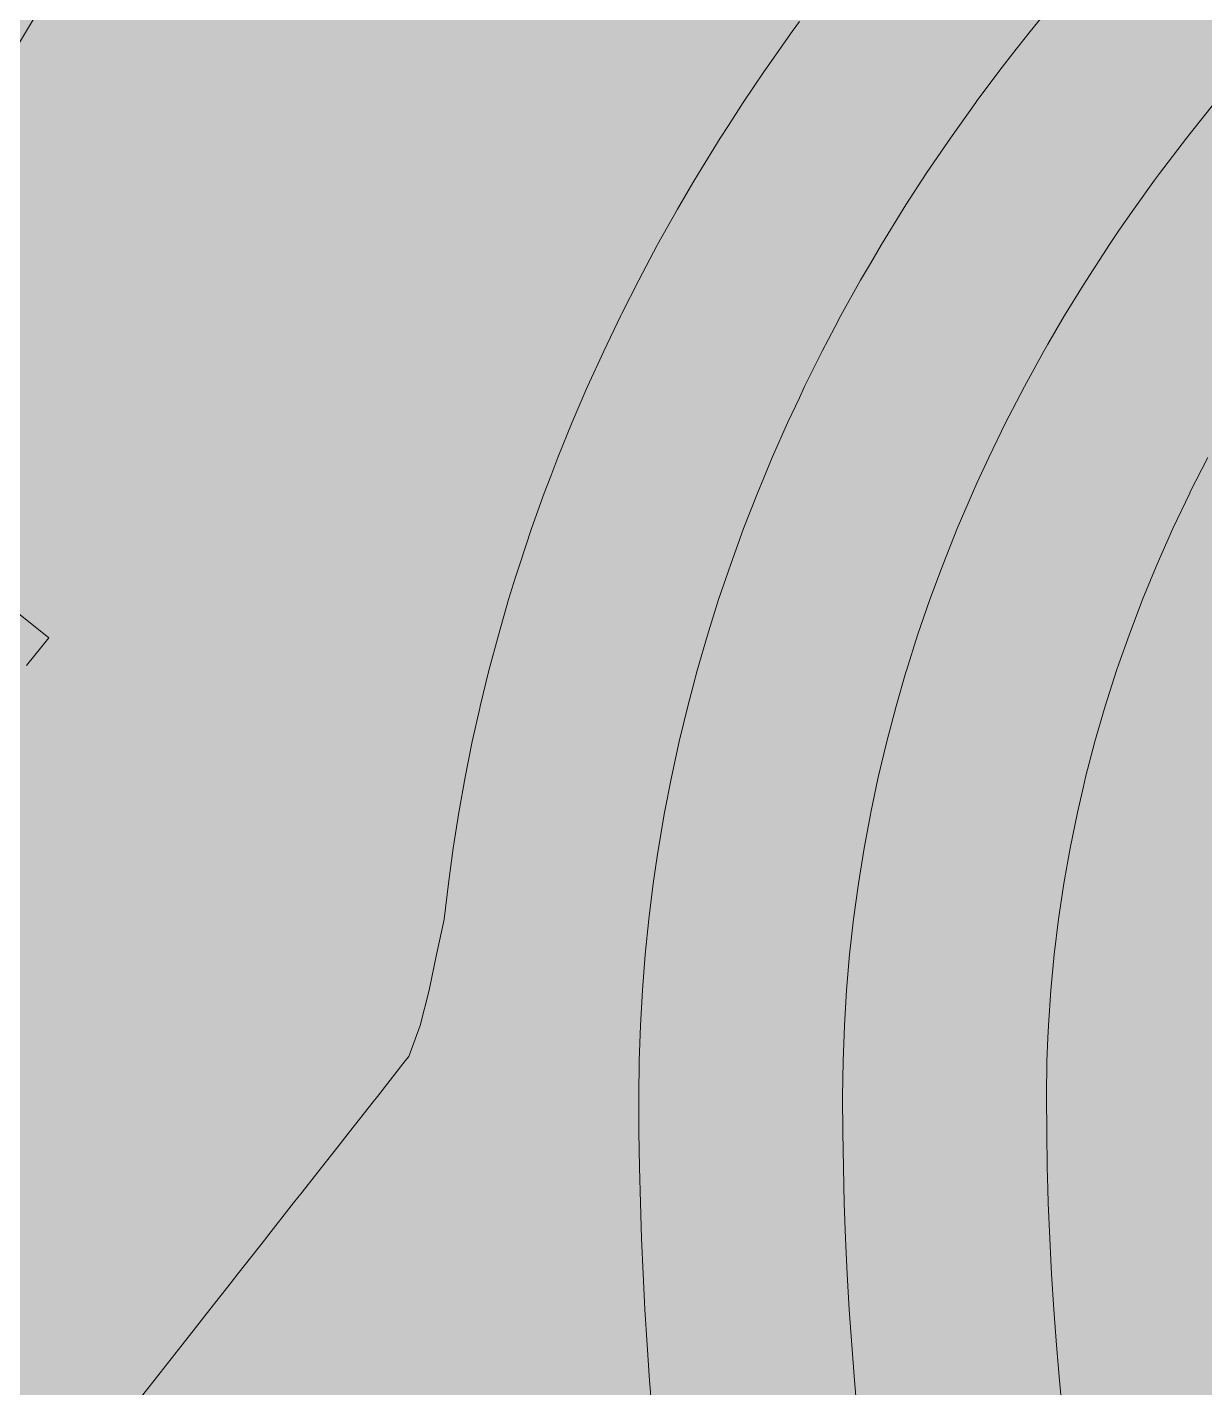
# Model space of a CAD drawing. Header units: millimetres. Extents: x -146962 to 322503, y -183624 to 284367.
# Drawn here: x 104821 to 108137, y 47079 to 50912 of the extents above; entities that cross this region are included whole.
import ezdxf

# ---------------------------------------------------------------- set-up
doc = ezdxf.new("R2010")
doc.units = ezdxf.units.MM
doc.layers.add('06_部屋の色', color=8, linetype='Continuous', lineweight=0)
doc.layers.add('30_敷地・外構', color=8, linetype='Continuous', lineweight=9)

msp = doc.modelspace()

# ---------------------------------------------------------------- hatches: boundary and pattern name
at = {"layer": '06_部屋の色', "true_color": 0xdde9cf}
msp.add_hatch(color=8, dxfattribs=at).paths.add_polyline_path([(83510.2, 29400.8), (83510.3, 31670.6), (83754.2, 32064.6), (83999.1, 32458.1), (84244.9, 32850.9), (84491.7, 33243.1), (84739.4, 33634.8), (84988.1, 34025.8), (85237.8, 34416.3), (85488.3, 34806.1), (85739.9, 35195.3), (85992.4, 35583.9), (86245.8, 35971.8), (86500.2, 36359.2), (86755.5, 36745.9), (87011.8, 37132), (87269, 37517.5), (87527.2, 37902.4), (87786.3, 38286.6), (88046.3, 38670.2), (88307.2, 39053.2), (88569.1, 39435.5), (88832, 39817.2), (89095.7, 40198.2), (89360.4, 40578.6), (89626, 40958.3), (89892.5, 41337.4), (90160, 41715.9), (90428.4, 42093.7), (90697.7, 42470.8), (90967.9, 42847.3), (91239, 43223.1), (91511.1, 43598.3), (91784.1, 43972.8), (92058, 44346.6), (92332.7, 44719.7), (92608.4, 45092.2), (92885.1, 45464), (93162.6, 45835.2), (93441, 46205.6), (93720.3, 46575.4), (94000.5, 46944.5), (94281.7, 47312.9), (94563.7, 47680.6), (94846.6, 48047.7), (95130.4, 48414), (95415.1, 48779.7), (95700.7, 49144.6), (95987.2, 49508.9), (96274.5, 49872.4), (96562.8, 50235.3), (96851.9, 50597.4), (97142, 50958.9), (97432.9, 51319.6), (97724.6, 51679.7), (98017.3, 52039), (98310.8, 52397.6), (98605.2, 52755.5), (98900.5, 53112.6), (99196.7, 53469.1), (99493.7, 53824.8), (99791.6, 54179.8), (100090.3, 54534), (100389.9, 54887.6), (100690.4, 55240.4), (100991.8, 55592.4), (101293.9, 55943.8), (101597, 56294.4), (101900.9, 56644.2), (102205.6, 56993.3), (102511.3, 57341.7), (102817.7, 57689.3), (103125, 58036.2), (103433.2, 58382.3), (103742.1, 58727.7), (104052, 59072.3), (104362.6, 59416.2), (104674.1, 59759.3), (104986.5, 60101.6), (105299.7, 60443.2), (105613.7, 60784), (105928.5, 61124.1), (106244.2, 61463.4), (106560.7, 61801.9), (106878, 62139.6), (107196.1, 62476.6), (107515.1, 62812.7), (107834.9, 63148.1), (108155.5, 63482.8), (108476.9, 63816.6), (108799.1, 64149.7), (109122.2, 64481.9), (109446, 64813.4), (109770.7, 65144.1), (110096.1, 65474), (110422.4, 65803.1), (110749.4, 66131.4), (111077.3, 66458.9), (111406, 66785.6), (111735.4, 67111.5), (112065.7, 67436.6), (112396.7, 67760.9), (112728.6, 68084.4), (113061.2, 68407.1), (113394.6, 68728.9), (113728.8, 69050), (114063.8, 69370.2), (114399.5, 69689.6), (114736, 70008.2), (115073.4, 70326), (115411.4, 70642.9), (115750.3, 70959.1), (116089.9, 71274.4), (116430.3, 71588.8), (116771.5, 71902.5), (117113.4, 72215.3), (117456.1, 72527.2), (117799.5, 72838.4), (118596.9, 72838.3), (118594.5, 29398.9)])
at = {"layer": '30_敷地・外構', "true_color": 0xcfe0b8}
for points in [[(100989.7, 54570.2), (101606.2, 54911.9), (102290.1, 55082.4), (102994.8, 55070.1), (103672.4, 54875.8), (104276.5, 54512.8), (104766.2, 54005.8), (105107.9, 53389.3), (105278.4, 52705.4), (105266.1, 52000.7), (105071.8, 51323.2), (104708.8, 50719), (104201.8, 50229.4), (103585.3, 49887.7), (102901.4, 49717.1), (102196.7, 49729.4), (101519.1, 49923.7), (100915, 50286.7), (100425.3, 50793.8), (100083.6, 51410.2), (99913.1, 52094.1), (99925.4, 52798.9), (100119.7, 53476.4), (100482.7, 54080.6)], [(101633.9, 48964.2), (101696.2, 49042.4), (101758.4, 49120.7), (101820.7, 49198.9), (101882.9, 49277.2), (102131.9, 49590.2), (102194.2, 49668.5), (102256.4, 49746.8), (102318.7, 49825), (102380.9, 49903.3), (102629.9, 50216.3), (102692.2, 50294.6), (102754.4, 50372.9), (102816.7, 50451.1), (102878.9, 50529.4), (102941.2, 50607.6), (103003.4, 50685.9), (103160, 50561.4), (103238.2, 50499.1), (103316.5, 50436.9), (103473, 50312.4), (103551.3, 50250.1), (103629.5, 50187.9), (103707.8, 50125.6), (103786.1, 50063.4), (103864.3, 50001.1), (103942.6, 49938.9), (104020.8, 49876.6), (104099.1, 49814.4), (104177.4, 49752.1), (104255.6, 49689.9), (104333.9, 49627.6), (104412.1, 49565.4), (104568.7, 49440.9), (104646.9, 49378.6), (104725.2, 49316.4), (104881.7, 49191.9), (104819.5, 49113.6), (104757.2, 49035.3), (104570.5, 48800.6), (104508.2, 48722.3), (104259.2, 48409.3), (104196.9, 48331), (104134.7, 48252.7), (104072.4, 48174.5), (104010.2, 48096.2), (103761.2, 47783.2), (103698.9, 47704.9), (103512.2, 47470.1), (103449.9, 47391.9), (103387.7, 47313.6), (102918.1, 47687.1), (102839.8, 47749.4), (102761.6, 47811.6), (102683.3, 47873.9), (102605.1, 47936.1), (102526.8, 47998.4), (102448.5, 48060.6), (102370.3, 48122.9), (102292, 48185.1), (102213.8, 48247.4), (102135.5, 48309.6), (102057.2, 48371.9), (101979, 48434.1), (101509.4, 48807.6), (101571.7, 48885.9)]]:
    msp.add_hatch(color=8, dxfattribs=at).paths.add_polyline_path(points)

# ---------------------------------------------------------------- linework, layer by layer
at = {"layer": '30_敷地・外構'}
for points in [[(105071.8, 51323.2), (104708.8, 50719), (104201.8, 50229.4), (103585.3, 49887.7), (102901.4, 49717.1), (102196.7, 49729.4), (101519.1, 49923.7), (100915, 50286.7), (100425.3, 50793.8), (100083.6, 51410.2)], [(106582.2, 46999.6), (106574, 47099.6), (106566.9, 47199.6), (106560.7, 47299.6), (106555.4, 47399.6), (106551.1, 47499.6), (106547.8, 47599.6), (106545.4, 47699.6), (106544, 47799.6), (106543.5, 47899.6), (106544.6, 47999.6), (106548, 48099.6), (106553.7, 48199.6), (106561.6, 48299.6), (106571.8, 48399.6), (106584.3, 48499.6), (106595.5, 48575.8), (106599, 48599.6), (106616.1, 48699.6), (106635.6, 48799.6), (106657.3, 48899.6), (106681.4, 48999.6), (106695.6, 49052.9), (106708, 49099.6), (106736.9, 49199.6), (106768.3, 49299.6), (106795.6, 49380.1), (106802.2, 49399.5), (106838.6, 49499.5), (106877.6, 49599.5), (106895.6, 49642.9), (106919.2, 49699.5), (106963.5, 49799.5), (106995.6, 49868.2), (107010.4, 49899.5), (107060.2, 49999.5), (107095.6, 50067.2), (107112.7, 50099.5), (107168.2, 50199.5), (107195.6, 50246.7), (107226.7, 50299.5), (107288.2, 50399.5), (107295.6, 50411.1), (107352.9, 50499.5), (107395.6, 50562.7), (107420.8, 50599.5), (107492.1, 50699.5), (107495.7, 50704.3), (107566.9, 50799.5), (107595.7, 50836.5), (107645.3, 50899.5), (107695.7, 50961.2)], [(105100.1, 46999.6), (105178.6, 47099.6), (105195.5, 47121), (105257.2, 47199.6), (105295.5, 47248.3), (105335.8, 47299.6), (105395.5, 47375.6), (105414.4, 47399.6), (105493, 47499.6), (105495.5, 47502.8), (105571.5, 47599.6), (105595.5, 47630.1), (105650.1, 47699.6), (105695.5, 47757.4), (105728.7, 47799.6), (105795.5, 47884.6), (105807.3, 47899.6), (105885.8, 47999.6), (105895.5, 48011.9), (105927.7, 48099.6), (105952.7, 48199.6), (105974.1, 48299.6), (105995.5, 48398.2), (105995.7, 48399.6), (106007.2, 48499.6), (106020.8, 48599.6), (106036.6, 48699.6), (106054.5, 48799.6), (106074.6, 48899.6), (106095.6, 48993.7), (106096.9, 48999.6), (106121.3, 49099.6), (106148, 49199.6), (106176.9, 49299.6), (106195.6, 49359.6), (106208.1, 49399.6), (106241.6, 49499.6), (106277.4, 49599.6), (106295.6, 49647.5), (106315.5, 49699.6), (106356.1, 49799.6), (106395.6, 49891.5), (106399.1, 49899.6), (106444.6, 49999.6), (106492.6, 50099.6), (106495.6, 50105.6), (106543.2, 50199.6), (106595.6, 50298.1), (106596.4, 50299.6), (106652.4, 50399.6), (106695.6, 50473.4), (106711.1, 50499.6), (106772.6, 50599.6), (106795.7, 50635.5), (106837.1, 50699.5), (106895.7, 50786.5), (106904.5, 50799.5), (106975.1, 50899.5), (106995.7, 50927.7)], [(107159.6, 46999.5), (107150.8, 47099.5), (107142.9, 47199.5), (107136.2, 47299.5), (107130.5, 47399.5), (107125.8, 47499.5), (107122.2, 47599.5), (107119.6, 47699.5), (107118, 47799.5), (107117.5, 47899.5), (107118.7, 47999.5), (107122.4, 48099.5), (107128.6, 48199.5), (107137.2, 48299.5), (107148.3, 48399.5), (107161.9, 48499.5), (107178, 48599.5), (107195.5, 48693.6), (107196.6, 48699.5), (107217.8, 48799.5), (107241.6, 48899.5), (107267.9, 48999.5), (107295.6, 49094.8), (107296.9, 49099.5), (107328.6, 49199.5), (107363, 49299.5), (107395.6, 49387.3), (107400.1, 49399.5), (107440.1, 49499.5), (107482.9, 49599.5), (107495.6, 49627.4), (107528.7, 49699.5), (107577.4, 49799.5), (107595.6, 49834.9), (107629.2, 49899.5), (107684.1, 49999.5), (107695.6, 50019.4), (107742.3, 50099.5), (107795.6, 50186.4), (107803.8, 50199.5), (107868.8, 50299.5), (107895.6, 50339), (107937.3, 50399.5), (107995.6, 50480.6), (108009.4, 50499.5), (108085.4, 50599.5), (108095.7, 50612.4), (108165.5, 50699.5)], [(107737.8, 46999.5), (107728, 47099.5), (107719.4, 47199.5), (107712, 47299.5), (107705.7, 47399.5), (107700.6, 47499.5), (107696.6, 47599.5), (107695.5, 47639.1), (107693.8, 47699.5), (107692.1, 47799.5), (107691.5, 47899.5), (107692.9, 47999.5), (107695.5, 48065.1), (107696.9, 48099.5), (107703.7, 48199.5), (107713.1, 48299.5), (107725.3, 48399.5), (107740.3, 48499.5), (107758, 48599.5), (107778.4, 48699.5), (107795.5, 48773), (107801.8, 48799.5), (107827.9, 48899.5), (107857, 48999.5), (107889, 49099.5), (107895.6, 49118.5), (107923.9, 49199.5), (107962, 49299.5), (107995.6, 49381.4), (108003.1, 49399.5), (108047.4, 49499.5), (108094.9, 49599.5), (108095.6, 49600.9), (108145.8, 49699.5)], [(104725.2, 49316.4), (104881.7, 49191.9), (104819.5, 49113.6)]]:
    msp.add_lwpolyline(points, dxfattribs=at)

doc.saveas('drawing.dxf')
